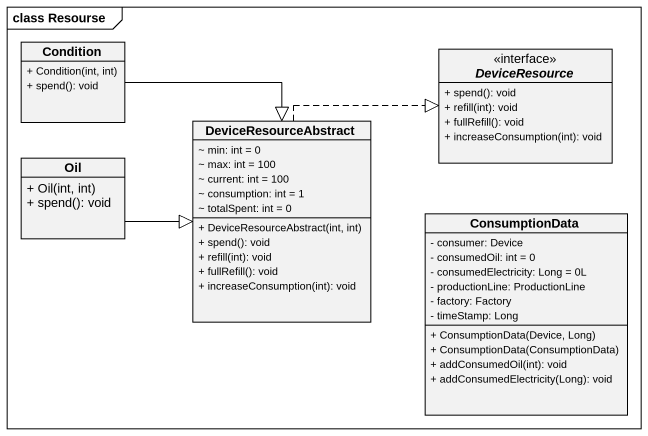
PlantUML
@startuml
mainframe class Resourse
hide circle
hide empty members
skinparam classAttributeIconSize 0
class Condition {
  + Condition(int, int)
  + spend(): void
}
interface DeviceResource <<interface>> {
  + spend(): void
  + refill(int): void
  + fullRefill(): void
  + increaseConsumption(int): void
}
class DeviceResourceAbstract {
  ~ min: int = 0
  ~ max: int = 100
  ~ current: int = 100
  ~ consumption: int = 1
  ~ totalSpent: int = 0
  + DeviceResourceAbstract(int, int)
  + spend(): void
  + refill(int): void
  + fullRefill(): void
  + increaseConsumption(int): void
}
class Oil {
  + Oil(int, int)
  + spend(): void
}
class ConsumptionData {
  - consumer: Device
  - consumedOil: int = 0
  - consumedElectricity: Long = 0L
  - productionLine: ProductionLine
  - factory: Factory
  - timeStamp: Long
  + ConsumptionData(Device, Long)
  + ConsumptionData(ConsumptionData)
  + addConsumedOil(int): void
  + addConsumedElectricity(Long): void
}
Condition --|> DeviceResourceAbstract
DeviceResourceAbstract .right.|> DeviceResource
Oil -right-|> DeviceResourceAbstract
@enduml
